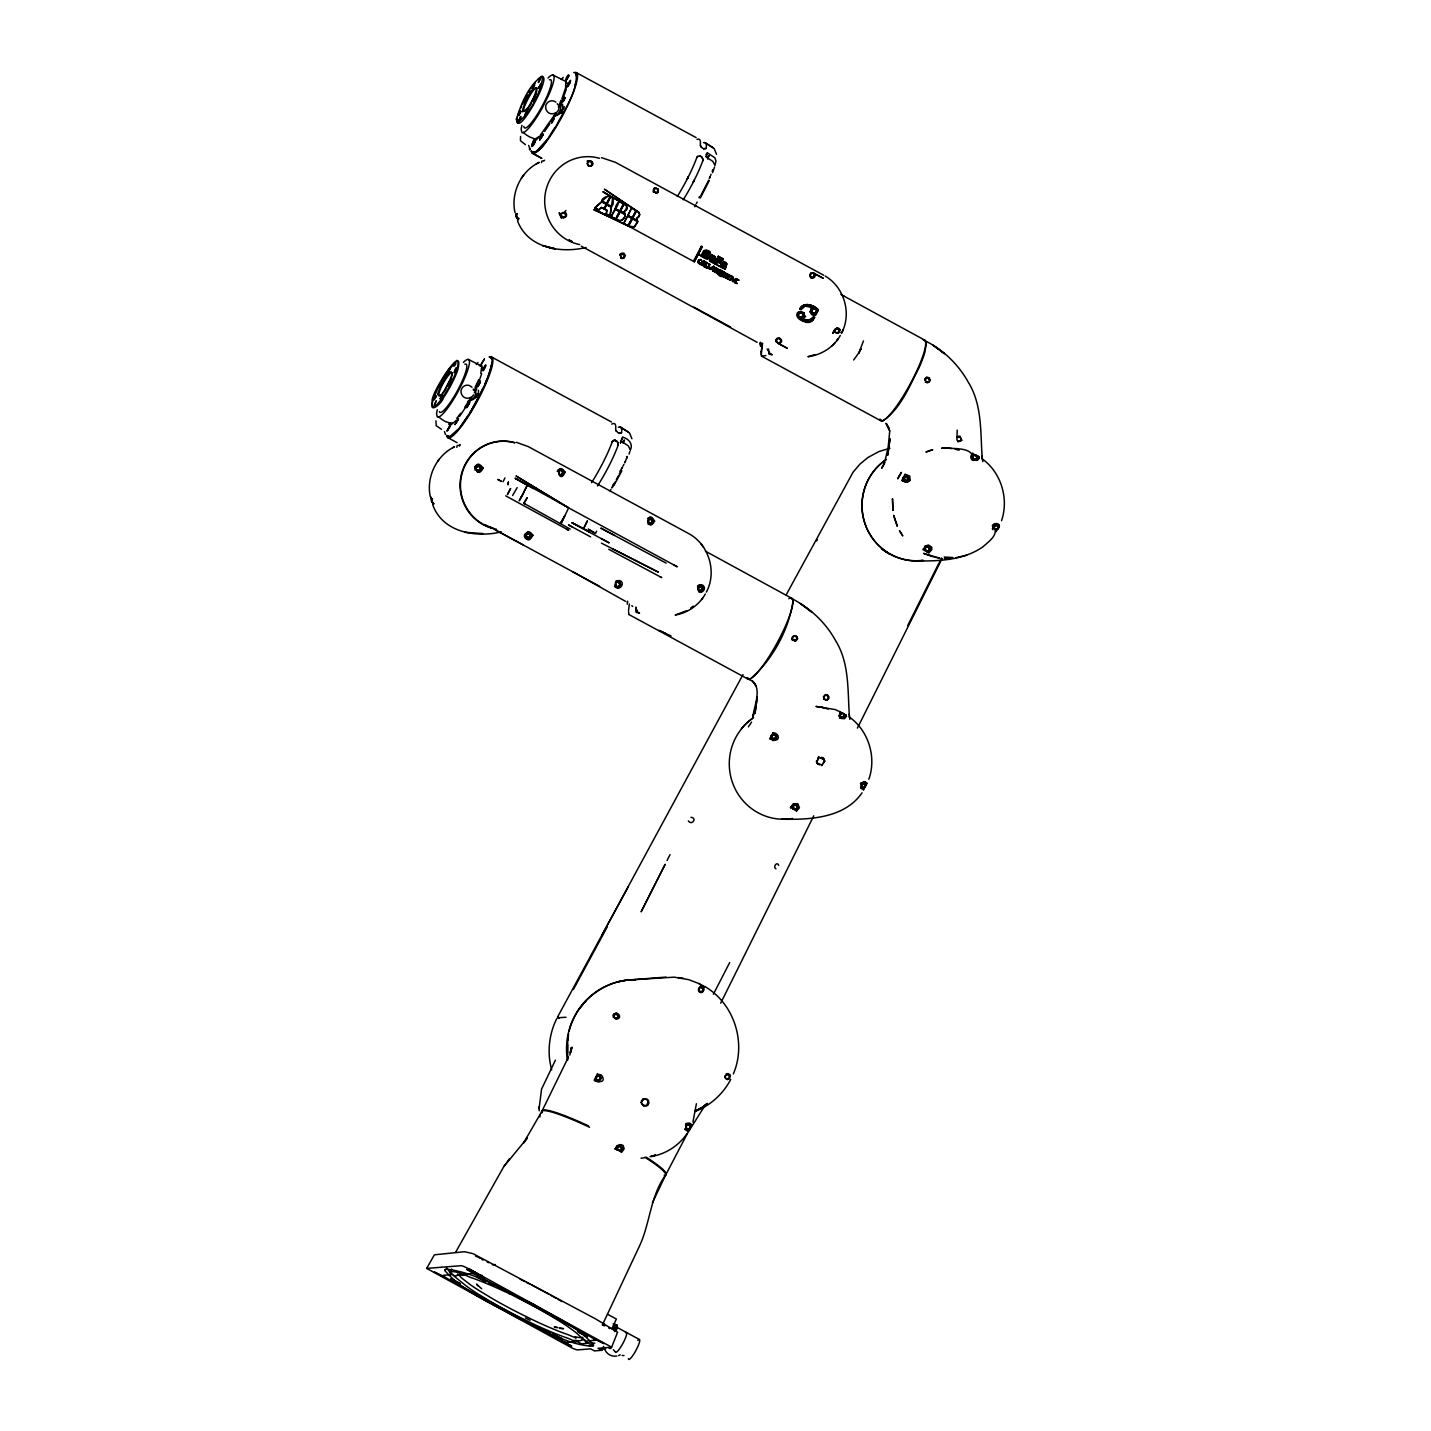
<?xml version="1.0" encoding="UTF-8"?>
<svg xmlns="http://www.w3.org/2000/svg" width="1431" height="1431" viewBox="0 0 1431 1431"><rect width="100%" height="100%" fill="white"/><g stroke="black" fill="none" stroke-linecap="round" stroke-linejoin="round"><path stroke-width="1.5" d="M636.044 607.299L636.419 611.341L639.514 613.148L636.169 612.343L635.811 607.352M588.696 161.148L591.253 161.685L591.754 165.245L589.608 166.229L587.104 163.671M960.076 436.437L956.677 437.296L960.076 436.437L961.739 440.229L958.412 441.66L956.892 439.979L957.214 430.141M481.567 367.624L480.798 373.294M611.788 424.113A45.81 8.443 -61.5 0 1 615.652 429.103L615.706 429.676A4.74 1.86 40 0 0 616.117 430.588L616.85 431.661M539.093 1108.667L541.562 1089.134L555.425 1060.138M559.646 105.483L558.412 110.384L554.781 114.498M996.244 531.616L998.516 527.252L997.353 525.052L993.883 525.356L994.634 529.22L997.657 529.184C1001.825 525.928 997.532 521.51 994.026 524.497L993.186 526.143C999.679 533.996 989.304 541.151 982.829 546.875C963.206 560.612 937.573 561.31 914.445 560.898M455.863 368.25C449.745 381.379 461.551 360.916 454.861 371.058M924.766 546.123L929.005 545.712L929.363 549.754L926.394 551.525L928.88 552.795L931.724 549.754L931.778 547.125L928.343 544.978L925.929 545.927L922.87 549.558L925.106 550.72L925.016 547.59L926.519 546.517L929.649 547.662L929.095 550.81L926.394 551.525L927.413 551.382M627.315 604.24L627.511 601.324M699.204 590.896L702.442 589.661L702.496 587.73L700.278 586.102L697.952 587.139M761.256 354.745L761.381 351.471L761.364 355.264M804.401 316.144L804.025 312.96L801.11 311.386L798.319 312.405L796.924 315.75C798.838 323.156 815.688 323.406 813.363 317.145C811.449 323.603 797.496 318.755 805.528 316.394L803.811 317.253M828.567 696.754L825.562 694.643L827.243 694.84L828.513 698.328L826.134 700.206L823.558 698.722L826.832 700.349L828.96 697.273L828.03 695.323L825.562 694.643L823.38 696.682L824.793 699.437M519.9 117.61L519.095 120.848L520.902 116.394L518.559 120.973L520.508 118.737M713.085 257.169C709.955 255.63 709.883 261.748 712.978 260.048L712.906 256.936L710.778 257.437L710.939 259.977L712.978 260.048L712.906 256.936M627.261 207.763L624.131 211.752L624.918 214.006L620.16 211.43L623.898 203.989L626.528 205.527L626.456 210.214M710.921 260.138L713.586 259.53M525.839 99.812L524.014 101.905L526.053 97.558L523.621 102.138L525.517 98.023M775.763 738.503L775.888 735.534L774.135 734.21L771.273 735.57L769.628 738.861L773.795 740.453L777.57 739.451C780.145 736.142 776.21 732.475 772.794 732.708L771.13 738.396L775.763 738.503L771.13 738.396L771.273 735.57M603.22 1324.551L603.614 1323.031A11.323 2.093 -61.5 0 1 603.238 1324.194M768.554 348.949L768.912 354.029L772.275 354.834L768.876 352.437M715.196 269.332L714.319 270.978L716.055 271.532C717.968 271.031 715.894 266.47 715.196 269.332L719.668 269.761L732.475 276.684L730.4 280.279L712.549 270.602C716.305 262.91 706.842 271.89 702.818 265.272L705.054 264.091L705.25 262.213L703.587 261.032L701.816 261.801L701.476 264.663L710.277 269.35L713.693 266.327L713.103 270.888L728.146 279.063L730.096 275.843L732.475 276.684M724.193 273.786L722.315 273.589L723.084 276.308L725.106 273.196L719.578 269.744C712.71 273.518 724.122 276.63 726.823 278.186C729.095 266.56 722.888 283.016 717.593 273.375L721.439 275.289L723.084 272.194L724.676 272.802L723.156 274.77L723.084 272.194L723.603 274.072L722.315 273.589L720.974 275.163L718.934 274.001L722.601 271.461L725.106 273.196L722.244 273.428M760.147 342.885L760.272 344.173M614.525 1329.345L614.418 1325.678L613.362 1327.861L614.525 1329.345L617.101 1325.195L614.543 1324.14L617.137 1328.022L616.206 1327.181M648.583 1100.475L646.74 1105.501L642.752 1105.287L641.249 1102.532L643.306 1098.758L647.349 1099.241L649.012 1102.836L647.706 1105.465L643.771 1106.181L641.088 1102.371L643.306 1098.758M842.877 717.897L839.943 715.679L841.893 712.835L844.988 714.641L842.877 717.897L838.709 715.911M624.149 256.632L623.63 257.92M775.352 738.718L775.566 735.606L774.135 734.21L771.381 736.697L772.525 739.04M527.306 111.546L525.266 114.927L527.127 111.385M725.123 269.171L726.859 263.876L726.054 262.535L723.102 261.372L722.834 262.714L725.338 264.019L723.621 261.497L726.769 263.93L725.123 269.171L709.526 260.71L710.116 256.131L712.334 255.344L714.713 256.417L715.411 258.868L713.872 261.623L710.313 261.336L721.904 267.633M653.591 191.843L653.377 189.697L656.292 188.033M696.396 1103.748L692.926 1122.047M863.626 789.805L865.344 784.152L861.14 783.759L865.344 784.152L864.682 787.801L860.89 786.817L863.269 788.034L865.129 787.211L867.061 783.204L865.093 781.827L861.695 782.793L860.782 785.243L863.626 789.805L860.478 788.034M482.641 369.824C489.921 355.836 482.158 376.425 482.676 369.323M482.623 368.715L481.675 365.245M698.131 587.05L698.328 590.52C700.904 594.795 706.52 589.483 703.694 586.084A4.365 3.667 -70.5 0 0 701.262 584.814L698.471 586.406L697.952 589.5L700.457 591.003L702.406 588.427M889.259 428.441L886.54 423.844L889.742 430.928L888.204 446.848L885.36 459.458M474.394 392.81L477.489 383.937M564.029 108.398L564.208 106.538M528.647 145.407L530.275 149.54M564.494 217.315L565.764 215.759L564.351 212.36L565.943 210.482M567.481 1044.505L567.409 1053.109M567.91 1040.283L568.572 1033.951M600.752 1078.098L598.426 1080.584L596.548 1079.564L596.137 1077.328L598.14 1075.701L600.626 1077.203L600.537 1078.938M705.59 266.077C708.917 256.06 702.782 275.235 709.776 264.377C705.805 267.973 711.779 271.729 713.693 266.327L713.103 270.888M567.696 1037.708L567.696 1060.085M715.911 272.266L714.516 270.96L715.911 272.266L717.378 269.171L715.661 267.561L713.586 271.157M726.179 1073.912L730.418 1075.844L729.434 1078.849L727.52 1079.654L725.41 1078.187L725.195 1075.701L727.789 1073.554L730.043 1074.717M570.611 1051.57L571.076 1047.796L570.397 1052.93L572.06 1047.206L570.414 1052.053M438.888 386.442L441.535 382.077L438.959 386.603M623.898 203.989L603.113 191.843L612.683 197.8C616.35 215.598 599.5 198.211 611.52 206.636M628.531 610.5L629.372 603.989M723.084 276.308L723.317 274.484M611.359 206.601L612.683 197.8M566.962 85.806C567.213 90.797 574.761 71.604 567.284 85.431M707.039 263L704.231 261.426C700.671 261.301 702.889 267.633 698.4 263L698.578 259.995L700.707 259.422L701.494 260.37L699.365 259.816L698.543 261.587L701.476 264.663M719.578 269.744L722.601 271.461L721.152 272.82L721.349 270.942L719.077 274.072L718.326 270.906L720.33 270.155L722.601 271.461L720.974 275.163L722.834 271.443M566.533 87.756L566.73 86.236M726.751 273.697L726.715 278.276C731.491 279.099 728.558 270.209 727.663 278.795M700.743 992.398L698.578 989.644L700.188 986.675C707.773 985.923 702.031 997.55 698.4 990.019L698.936 987.945L702.227 987.694M762.258 343.905L761.31 351.919L762.634 343.19M712.62 169.77L712.244 171.631M725.32 269.153L720.741 266.488L721.331 264.198L725.338 264.019M606.708 210.321L604.276 208.998L606.547 204.633L611.448 207.191L610.125 216.009L606.118 213.988L606.905 210.285L606.315 213.97L610.125 216.009M449.245 424.792L450.21 423.111M736.035 278.598C728.451 287.81 735.623 268.974 732.511 281.692L736.035 278.598L732.761 280.762M779.323 338.235L780.807 339.863L780.056 342.474L777.82 342.975L776.139 341.544M606.547 204.633L611.252 207.209L609.892 215.974M529.542 148.305L529.613 149.897M560.845 216.135L561.31 213.434L564.297 212.843M613.201 1323.8L617.101 1325.195M712.549 270.602L713.693 266.327M717.593 273.375L724.086 276.863L726.59 276.523L726.179 277.99L727.342 273.911L726.715 278.276M760.38 342.259L760.469 346.463M525.982 99.508L526.125 98.077L525.517 98.864M616.725 1018.854L613.47 1016.994L614.132 1014.06C616.976 1011.341 621.626 1015.742 618.675 1018.55L615.598 1019.033L613.505 1016.35M478.509 392.541L476.559 397.156L472.373 399.875M721.457 267.418L720.759 264.61L722.566 263.608M780.7 340.453L780.378 339.165M835.006 330.275L832.878 333.369L835.167 329.685L835.525 332.296L837.564 333.334L839.89 329.863L837.564 333.137M796.477 639.836L792.202 639.407L794.563 640.891L796.477 639.836L796.924 637.457L794.205 635.632L792.094 637.439L792.273 640.229M622.091 258.6L624.149 258.027L625.401 255.505L623.737 253.198L621.143 253.555C619.48 258.635 622.574 260.639 620.017 254.038M621.537 432.717L621.43 432.967A4.669 2.003 30 0 1 621.018 433.289L618.943 433.146L621.573 432.556A45.631 8.407 -61.5 0 0 618.353 427.243M703.551 142.653L703.551 142.653A45.667 8.425 -61.5 0 1 706.234 148.108L703.569 148.752M538.718 82.265L540.757 77.99L538.199 82.587M802.397 318.719L804.276 316.537L804.025 312.96M592.094 163.367L592.667 163.331M798.265 315.643L798.748 313.461L801.932 312.548L803.489 314.963L802.791 316.752L799.643 317.449L798.265 315.643L799.643 317.449M515.804 213.344L517.807 219.945M476.022 469.601L476.434 466.506L479.886 466.953M812.826 272.927L823.29 278.294L813.023 272.677L810.053 274.502L811.216 277.721L813.13 277.614L814.489 275.038M569.842 1055.076L571.237 1048.798M517.163 117.932C514.999 144.459 559.253 62.982 538.235 79.045M527.18 110.634L526.465 111.797M697.899 261.998L698.793 259.834L701.494 260.37M534.639 85.037L532.565 88.293L534.496 85.431M716.055 271.532L714.963 269.779L715.929 268.277L717.378 269.171L718.022 273.053L721.135 272.158L720.33 270.155L721.135 272.158L720.008 273.124L718.022 273.053L718.702 270.209M475.754 390.108L476.398 387.622M613.344 1017.262L614.507 1014.346L617.763 1014.919L618.103 1016.958L616.224 1018.622M575.173 84.93L575.942 81.8M798.373 315.679L798.927 313.496L801.932 312.548M701.816 261.801L701.136 263.59M630.445 449.781C633.343 444.093 628.531 438.548 622.771 437.224L620.428 443.055M707.397 152.831L706.234 157.088L712.888 161.435L714.999 165.441L715.947 160.952L714.874 157.768L707.397 152.831L706.216 154.441M432.752 401.539C428.316 414.972 441.982 403.399 443.538 397.675A27.422 5.062 -61.5 0 0 450.747 385.601L453.681 379.77A27.422 5.062 -61.5 0 0 457.687 370.164C465.361 338.95 429.926 394.688 432.198 401.36C430.123 423.987 465.147 364.136 456.739 360.487M490.225 370.325L491.531 365.263L488.132 376.532M796.047 809.552L797.711 806.1L796.173 809.588L790.502 807.674L793.329 803.685L797.228 804.508L798.158 807.603L796.512 810.93L793.15 809.123L792.13 806.869L794.026 804.58L796.96 806.136M929.649 380.199L928.2 382.256L925.338 382.256L929.256 382.202L930.293 380.217L929.059 377.712L926.644 377.265L924.873 379.966L926.322 382.399L925.034 379.018L926.376 377.408L929.238 378.768L929.649 380.199L928.63 377.999L925.034 379.018M627.046 456.739L626.599 458.26L627.1 456.417M440.068 385.476L439.353 386.281L441.714 382.739M626.599 458.26L625.919 459.977M555.461 113.478L554.012 116.68L556.874 114.641A8.693 8.514 82.4 0 0 560.773 107.021L560.988 103.318L560.308 105.196L561.435 104.535M618.013 445.417A4.454 3.363 39.4 0 0 617.637 442.322A4.454 3.309 40.3 0 1 617.977 445.417L618.049 445.47A45.631 8.407 -61.5 0 1 597.478 485.985M566.282 89.277L562.884 98.596M1001.539 520.669C1009.141 498.543 1000.985 471.926 981.666 458.492M536.625 91.96C538.271 75.056 513.031 125.445 528.647 107.486M752.599 717.772L754.316 711.618L752.921 716.985C753.922 705.358 764.118 685.306 748.646 679.242L747.715 677.65M617.727 1017.709L618.228 1015.903L617.226 1018.317M636.348 210.751L604.401 189.196L638.709 212.343L639.693 214.274L638.959 216.832L636.634 218.496L637.385 220.75L632.609 218.174L636.348 210.751L638.673 212.182L639.729 214.9L636.634 218.496M698.704 261.032L699.884 263.447L698.4 263L699.365 259.816M481.657 373.795L478.491 382.703M475.575 389.375L476.809 388.928M868.814 779.269C876.774 757.16 868.474 730.436 849.209 716.949M839.478 715.25L841.893 712.835M971.81 457.222L972.973 455.38L976.604 455.469L976.675 458.653L973.652 459.351L971.81 457.222L972.615 455.04L978.804 456.435L979.054 458.528L976.997 460.388L972.955 459.888C974.064 446.722 954.996 449.191 945.032 447.903L951.848 448.493M569.073 1031.232C576.156 1001.772 604.562 979.251 634.97 979.77M707.522 258.761L702.693 256.453L702.21 254.217L704.499 250.461L709.526 251.445L710.205 253.001L705.948 251.749L704.07 253.573L703.855 255.559L706.27 257.204L707.182 255.97C703.802 255.129 707.773 252.285 709.15 255.416L707.522 258.761L705.984 258.886L698.364 254.128L701.458 246.043L693.57 261.39L702.317 246.561L694.321 261.801L623.594 223.469L627.69 216.027L632.091 218.371L627.994 225.865L593.954 209.606L615.545 219.104C619.158 222.807 625.275 219.587 625.275 214.793L619.927 211.895L615.992 219.337L593.954 209.606L628.459 226.098L632.609 218.639L637.922 221.716L634.72 226.67L629.962 226.903M517.611 116.305L519.703 110.455M523.621 102.138L524.14 101.172M810.894 273.088L809.767 276.201C811.735 280.154 817.512 276.541 814.167 273.321M907.898 479.51L906.091 476.058L903.408 477.364L901.941 480.476L905.376 482.265L908.864 480.637L908.435 476.219L905.108 474.341L903.408 477.364L904.285 480.816L908.685 479.564L907.522 476.434L906.091 476.058M665.791 1174.726C650.103 1196.262 650.318 1223.129 639.317 1246.419L602.308 1325.124M628.459 226.098L632.377 218.639L637.654 221.555L634.13 226.903L628.692 226.009M860.55 349.683L861.015 348.806L858.761 353.207L863.465 340.918M433.271 399.804L433.736 398.444A27.422 5.062 -61.5 0 1 434.452 396.494M714.588 166.944L712.584 172.632M629.032 454.092L629.962 451.355M775.727 340.65C777.874 333.405 786.227 342.868 778.231 343.368L776.228 341.562L777.301 338.557M978.142 459.53L978.983 457.079M841.875 332.564C851.856 313.103 844.111 287.13 825.276 276.111M699.026 197.764L699.455 196.548M717.253 272.301L718.845 269.833L715.661 267.561L713.783 271.139M800.949 317.771L803.202 314.999L801.593 312.745M637.153 610.035L637.475 611.126M733.352 1073.912C746.732 1042.841 734.192 1003.346 704.696 986.46M842.787 717.951L844.254 713.872L835.293 709.579L815.938 706.431L822.879 707.558M723.138 258.868L722.261 260.281L719.042 258.546L718.183 260.227C722.959 260.585 720.526 265.397 717.468 261.64L716.126 264.27L714.624 263.483L718.237 256.328L723.138 258.868L722.261 260.281M818.639 757.339L823.97 759.324L821.609 757.267L822.789 757.911L824.721 761.095L821.573 765.513L824.721 761.095L823.97 759.324L818.586 757.035L816.654 762.777L819.337 764.905M616.189 1330.043L615.759 1331.188L613.362 1327.861L614.704 1331.563M710.545 175.566L711.046 174.26M435.847 397.156L435.704 395.475L433.325 399.947L435.918 395.886L433.969 399.893L435.722 397.46M520.83 118.379L520.258 117.163M480.208 467.687L479.51 470.155L477.239 470.602M530.114 535.212L528.468 538.145L525.624 536.5L526.769 533.745L529.881 534.568M558.627 472.695L560.308 470.227L562.902 471.103C559.539 483.678 554.995 463.179 563.313 472.355M562.794 472.677L560.308 474.931M704.177 258.045L702.013 254.11L703.623 250.944L706.556 249.96L709.615 251.659L710.205 253.001L708.882 253.233L705.429 251.981L704.106 255.523C705.054 259.405 708.971 254.163 705.698 257.025M650.586 523.352C656.06 518.326 648.976 526.751 648.1 520.991L648.887 519.203M487.363 378.482L484.733 384.796L487.273 378.607M616.6 581.988L618.764 582.471L619.748 584.474C616.672 591.414 611.806 579.698 619.337 580.575C625.061 581.523 621.465 589.787 616.564 587.747A3.488 3.399 85.5 0 1 616.045 587.569M536.106 93.48L534.854 96.467M561.918 98.739L565.585 87.989L565.853 81.889M794.026 804.58L793.15 809.123M450.854 379.448C458.457 356.283 430.785 399.75 441.464 395.063M528.987 533.477C534.872 541.616 520.347 535.122 529.398 533.691M809.982 312.03C814.865 300.456 805.653 318.076 815.92 314.766L818.228 310.455L817.709 309.024C812.754 304.392 803.524 301.905 799.696 309.06C802.487 310.33 804.15 303.676 808.229 305.554L812.218 307.415M907.522 476.434L904.964 476.487L904.285 480.816L907.487 480.512L908.22 478.509M561.346 216.761L561.471 218.228L560.773 214.704L562.884 212.486L565.656 212.951L566.64 214.739C566.104 220.141 558.752 217.315 559.253 212.611L563.277 217.87M479.081 465.969C484.018 467.937 476.952 473.911 476.112 468.259L477.417 466.202L479.492 466.166M993.883 525.356L993.15 527.502L994.634 529.22L997.657 529.184L998.516 527.252M478.723 379.573L475.164 387.39L475.986 386.352M615.974 585.744L615.867 583.204C620.982 577.945 621.251 590.252 615.974 585.744L615.509 585.011M702.227 262.177L704.231 261.426L704.589 262.714L703.891 264.395L701.923 264.324L701.53 262.678L702.388 261.873L702.979 265.343L705.25 262.213L707.218 263M720.705 271.443L720.008 273.124L718.04 273.053M839.943 715.679L840.873 713.443M708.417 267.615L709.776 264.377L707.63 267.794M797.568 638.494L795.046 641.034L792.13 638.673L793.633 635.722L795.94 635.829L797.568 638.494L796.924 637.457M561.024 100.224L558.394 106.967M906.771 482.193L907.487 480.512L907.719 481.621M568.483 1056.972L542.17 1110.724M562.83 519.453L560.487 523.174L564.816 515.571L561.077 523.513L568.679 507.844L515.285 478.348L527.306 485.216L523.496 492.747L527.306 485.216M613.237 484.948L613.863 483.517M627.44 601.467L627.511 602.379M709.651 177.927L710.313 176.442M613.005 485.628L613.863 483.714M625.025 462.32L625.687 460.854M520.616 108.291L521.617 106.037M447.831 371.005C446.49 376.8 452.518 363.188 447.831 371.005L457.169 360.415M718.04 270.334L717.575 271.371L714.963 269.779M613.863 1014.024L613.005 1015.545L614.507 1014.346M703.068 989.751L702.388 987.909L703.426 987.855L702.478 991.272M449.549 382.381L450.228 380.879M647.617 520.669L649.799 518.648L652.84 520.938M706.342 592.13C717.307 571.863 708.81 544.209 688.49 533.477L528.307 446.633L516.287 442.286M841.482 333.441L843.217 329.595M688.204 1131.152L691.692 1124.623L689.635 1123.156C679.331 1122.101 693.087 1135.981 684.823 1129.184L688.955 1129.095L690.493 1125.929L686.916 1124.48L685.914 1127.002C685.27 1129.971 690.601 1130.401 690.618 1126.859M811.323 311.976L813.363 308.041L816.976 309.99L815.098 313.872L811.323 311.976L813.363 308.041M483.034 388.463L471.729 410.089L460.156 427.243L451.069 436.562L448.297 437.546L446.526 435.704M709.168 180.807L700.331 198.015M556.659 1018.818C548.878 1034.47 547 1052.983 551.686 1069.851M714.749 256.775L712.209 255.308L710.277 255.988L708.989 258.367L709.865 260.728L713.872 261.623L715.285 258.868L714.713 256.417M799.696 309.06C803.328 301.565 812.468 304.892 817.405 308.971L817.995 310.402L814.65 315.214M601.807 1350.327L598.033 1348.288L611.627 1347.215L617.566 1332.261L595.529 1318.863L472.963 1253.628L464.556 1251.714L434.38 1254.826L426.671 1268.403L572.811 1348.413L577.14 1349.934L590.663 1348.861L594.42 1350.9L601.807 1350.327L603.614 1346.41M611.806 1328.809L616.35 1319.024L607.46 1314.195M587.39 162.866C588.284 159.396 593.686 161.22 592.81 164.511L590.735 166.354L588.499 165.674L587.443 163.706L588.391 161.381M437.743 388.838L438.673 386.871M652.411 1202.791L665.451 1175.423M522.369 104.445L527.449 94.679M504.946 477.954L503.05 481.728M636.545 210.733L632.609 218.174M941.419 559.736L942.045 558.591L857.419 728.111M928.88 552.795L930.633 549.218L929.005 545.712M624.077 203.971L620.16 211.43M621.09 1152.277L622.7 1148.968L620.857 1145.247L617.011 1145.551L615.08 1149.021L621.966 1151.955L624.149 1148.789L623.075 1145.39L620.446 1144.585L618.049 1145.676L615.08 1149.021L620.482 1150.685L621.537 1148.771L619.194 1146.016L617.494 1146.803L617.298 1149.88M720.723 1003.131L813.792 815.777M970.701 456.686L972.436 453.126L976.497 456.113M441.07 384.134L440.337 385.708M619.229 201.342C611.699 220.624 616.493 193.954 623.612 203.774L619.873 211.162L615.294 208.783M596.011 1078.491L597.192 1076.112M718.183 260.227L719.221 258.528L722.458 260.263M631.482 208.103L627.744 215.544L632.377 217.87L636.08 210.518L631.679 208.139L627.959 215.509L632.377 217.87M707.236 258.868L709.15 255.416M730.096 279.975L731.974 276.416L730.579 280.243M534.174 97.988L532.368 101.458M718.416 256.31L714.624 263.483M907.701 625.562L938.915 563.116M939.505 561.954L941.491 557.983M464.825 407.03L471.193 397.496M606.994 204.15L610.697 196.78L612.486 197.872M623.612 203.774L619.712 211.162L615.491 208.783M632.18 217.906L636.08 210.518M594.205 1080.19L597.371 1074.037L601.807 1075.557C608.908 1087.542 585.172 1077.114 598.838 1081.854L601.414 1078.026L597.371 1074.037M601.771 201.467L608.247 195.457C613.452 196.369 601.431 195.761 601.771 201.467L606.529 203.9L610.536 196.745M621.841 470.888L614.06 485.198M595.475 533.441L588.266 529.148L595.493 533.423L596.638 531.151M665.111 864.378L641.124 911.851L665.057 864.503M606.333 203.953L610.071 196.53M557.178 471.461L558.072 470.012M696.396 203.56L697.165 202.039M720.276 263.161L720.991 261.766L718.38 260.227M611.77 487.953L612.54 486.433M722.315 273.589L720.956 275.02M667.061 860.55L670.048 854.629M716.126 264.27L717.664 261.623L720.455 263.143M474.698 389.643L476.165 386.549M619.641 211.627L615.545 219.104L611.144 216.707L615.044 209.266L619.641 211.627L615.044 209.266M708.756 180.109L700.922 195.403M705.894 255.255L706.574 253.895M706.127 156.587L706.413 154.62M619.247 474.072L621.197 470.244M616.296 479.814L618.264 475.986M713.371 994.241L729.721 962.526M665.952 1174.475L687.506 1133.28L704.678 1105.966M539.093 136.553L533.62 139.88L533.352 141.794M612.325 487.47L615.294 481.728M473.84 406.404L469.708 413.255L480.1 394.509M604.025 208.711L606.261 204.4L601.557 201.86L594.867 207.889L598.659 209.981L601.61 207.406L604.025 208.711L601.36 207.477L598.659 209.981M594.867 207.889L601.557 201.86C611.967 200.805 598.856 216.779 606.762 204.651M615.241 209.248L611.144 216.707M627.69 216.027L623.594 223.469M621.877 468.134L621.394 468.849M616.528 217.244L619.462 211.627M627.994 225.865L632.091 218.371M735.23 282.229L736.768 279.617L738.807 280.1L736.536 278.884L734.461 282.479L737.072 283.517L735.23 282.229L736.768 279.617M736.625 279.671L738.807 280.1M694.321 261.801L698.364 254.128L702.997 257.222M615.992 219.337L620.16 211.877M704.839 266.291L706.735 262.714M734.461 282.479L736.536 278.884L738.611 280.118M704.642 266.309L706.538 262.732L703.587 261.032L709.848 264.538M814.794 313.8L816.976 309.99M447.742 385.869L448.726 384.027M521.295 496.968L519.238 500.814L523.46 493.212L521.295 496.968L522.387 495.054M824.006 697.183L825.651 694.625M612.343 441.678L612.361 441.642A4.812 3.56 52.1 0 0 612.092 442.179L612.683 441.213L612.092 442.197A45.81 8.443 -61.5 0 1 591.504 482.712M821.483 764.905L816.654 762.777L818.586 757.035M476.219 394.616C474.019 399.678 477.292 392.613 477.489 395.511M477.024 400.447L485.771 382.757L491.101 368.071L492.3 358.859L491.066 356.874L489.134 356.981M742.993 674.591L601.753 935.463L628.298 886.665M573.366 989.519L607.138 927.127M450.354 384.098C453.251 377.927 446.866 387.658 449.978 384.689M601.771 935.355L557.661 1016.833L558.805 1018.031M786.227 594.777L853.001 472.302L859.888 464.145L868.08 457.401L879.028 451.516L889.957 448.225M816.672 540.936L817.441 539.523M978.464 456.4L976.55 459.923L972.847 460.406M885.091 461.963L881.639 468.277L884.483 463.322M520.562 136.482L520.455 140.685L525.427 144.656M541.955 1111.154L523.603 1142.94L527.234 1138.11L503.784 1166.623L455.684 1252.161M814.65 317.217C807.674 333.512 786.048 305.912 804.24 313.693M435.918 420.893L436.205 425.687L441.535 429.318M839.89 711.583L839.496 715.947L841.356 718.487L844.558 718.684L846.526 716.251L845.9 714.838L844.004 718.273L839.389 718.147M730.74 1079.421C723.156 1093.928 710.259 1105.698 694.894 1111.493L700.635 1108.238M449.656 1272.606C455.988 1268.886 463.483 1277.776 471.3 1273.143A8.693 1.02 27.2 0 1 478.848 1276.291L590.627 1336.894A8.693 1.02 27.2 0 1 595.135 1340.275L585.046 1341.133L588.499 1343.208L581.397 1343.763L577.337 1341.741L566.998 1342.475A8.693 1.02 27.2 0 1 559.449 1339.327L447.67 1278.742A8.693 1.02 27.2 0 1 443.163 1275.361L452.965 1274.502L449.656 1272.606L451.713 1268.975M694.733 206.547L695.591 205.062M512.638 495.448L517.181 487.56M695.019 206.583L695.681 205.438M536.446 163.85L539.219 162.365C521.027 171.04 510.67 192.738 514.945 212.396M531.921 144.209L534.318 139.666M992.273 525.893L992.917 524.783M540.435 86.45C543.619 80.136 537.054 89.598 540.167 86.88M621.752 468.456L622.628 466.971M840.301 335.48C833.718 347.286 821.215 355.049 807.907 356.73L814.901 354.566M707.719 157.195L709.114 155.585L707.612 159.074M685.914 1127.002L687.542 1124.283L690.493 1125.929M526.697 112.53L524.712 115.035L526.393 112.155M455.505 362.812C450.354 370.611 458.081 362.508 455.094 363.367M466.613 405.832L459.494 416.475M528.772 92.407L530.114 90.207M426.671 1268.403L461.158 1265.684C466.363 1266.22 493.82 1283.339 480.888 1276.863L481.907 1275.182M619.194 1146.016L617.655 1147.358L617.709 1149.755L620.482 1150.685M531.33 103.282L529.452 106.288M705.322 594.008C699.043 605.063 687.721 613.023 675.164 615.044L686.808 610.626M832.878 333.369C833.039 330.472 838.262 325.034 839.89 329.863M467.865 402.057L473.804 394.741M926.519 546.517L925.213 548.61L926.912 551.132M723.621 261.497L723.621 262.767M623.29 441.267L624.488 439.997L623.165 443.199M443.288 392.863L445.613 389.465M549.79 123.853L544.567 131.491M520.079 119.041L518.97 120.419M531.456 88.096L532.797 86.093M467.293 416.958L460.299 426.867M469.243 401.413L472.248 399.034A8.693 8.514 82.4 0 0 475.647 394.723L475.861 389.715M800.823 309.668L805.242 305.84M748.359 726.841L751.561 722.136M531.169 151.364C541.58 155.675 549.665 133.226 555.997 126.322C564.369 109.704 577.498 92.085 576.317 72.927L573.795 72.57M656.918 192.559L657.795 191.271L658.349 192.255L656.74 193.167L654.003 191.682L654.396 188.32L658.045 188.82L658.349 192.255L657.795 191.271M460.585 413.326L456.722 418.371M521.331 178.32L523.889 174.743M452.554 447.867L454.593 446.758C436.401 455.452 426.044 477.149 430.32 496.807M534.425 140.882C526.751 152.33 537.752 143.011 533.942 140.703M437.922 461.032L439.263 459.136M760.129 343.887L761.113 342.921M853.663 359.986L859.208 352.294M561.721 113.246L562.508 112.208M503.784 1166.623L509.543 1158.699M554.012 116.68L556.051 115.607M467.49 402.2L468.492 400.841M619.999 471.175L620.911 469.905M701.601 599.446L702.871 597.764M454.7 371.845L456.185 367.892M534.103 84.214L535.355 82.515M542.027 134.299L535.695 140.363M621.859 438.441L622.771 437.224M686.916 1133.763C678.813 1145.641 665.934 1153.869 651.821 1156.463M835.024 329.13L838.655 328.754M564.351 212.36L564.905 213.487M862.052 792.828C844.397 818.282 809.821 819.82 781.684 819.212M565.996 80.637C573.956 68.026 561.703 79.367 567.32 83.213M477.578 396.995L475.7 396.709M725.213 264.055L722.083 263.698M541.222 146.928L535.838 152.08L547.876 138.718M578.822 1009.517L586.281 1000.323M519.006 115.231L520.705 111.672L518.755 115.464M724.515 265.629L722.923 266.721L721.331 264.198L724.515 265.629L723.442 266.917L721.331 264.198L724.408 265.755L722.923 266.721M616.511 441.016L616.743 441.159A3.148 2.254 41.5 0 1 617.673 442.358L616.725 441.195A2.826 2.003 41.5 0 0 615.455 440.48L615.205 440.444A3.327 2.379 42.5 0 0 614.471 440.372A3.935 2.898 45.9 0 0 613.577 440.569L613.327 440.694A4.758 3.524 51.2 0 0 612.504 441.446L612.683 441.213M620.374 442.698L621.787 439.013M476.255 364.529L477.954 362.562M456.382 420.231L451.069 424.774M561.346 79.564L563.259 77.417M540.31 135.176L555.908 113.031M705.698 1104.732L704.285 1106.306L706.86 1103.712M813.577 316.895L808.622 320.383L802.344 318.684M624.918 214.006L624.345 211.734M957.178 437.51L958.609 436.312M728.2 275.092L729.488 275.664M590.699 161.309L587.765 162.043L587.372 161.059L588.266 161.488M831.948 345.873L834.774 343.046M619.82 255.076L622.056 253.269M727.342 273.911L723.567 276.559M698.507 589.966L699.562 586.227L702.192 588.713M712.96 269.261L711.672 268.33L713.157 266.935M705.948 251.749L709.007 253.394L709.937 252.5M596.799 1075.933L595.511 1078.33L596.977 1081.675L596.423 1080.137L598.337 1080.691L600.197 1078.294L599.643 1076.541L596.799 1075.933L598.14 1075.701M655.702 193.203L657.813 191.647L657.437 188.749M724.676 272.802L722.888 272.212M641.392 1100.618L645.238 1098.883L648.243 1100.743M704.052 1106.199L707.361 1103.408L703.891 1106.127M647.563 518.523C651.695 514.623 656.096 523.03 650.765 524.444M434.219 503.623L433.074 504.392M690.69 608.086L693.159 606.118M624.131 211.752L627.225 208.568L626.42 205.474L603.113 191.843M653.269 191.253L656.507 192.827M928.594 550.774L930.633 549.218L929.363 549.754M752.169 718.559L749.164 720.848A55.29 53.895 87 0 0 741.365 728.755M702.156 1107.487L704.571 1105.698M615.527 1013.971L613.863 1015.169L614.4 1018.192M705.787 148.806L703.891 148.86A2.826 1.359 36.1 0 1 702.317 147.983L701.512 147.232M452.393 422.717L448.976 424.113M827.315 699.813L828.692 698.847M790.502 807.674L794.545 803.632L797.836 803.775L799.428 807.817L796.512 810.93M957.607 441.66L961.739 440.229M860.371 783.204L865.093 781.827M699.741 1108.882L704.267 1105.823M698.31 587.425L700.278 586.102M700.457 591.003L702.442 589.661L702.227 587.121M518.648 219.39L517.7 219.98M620.374 1150.882L622.091 1148.753L621.537 1146.857L618.943 1146.142M654.843 188.051L653.86 188.498L655.523 187.747M710.957 257.652L712.191 256.954M904.964 476.487L903.408 477.364L905.59 480.959M694.911 1111.404L701.208 1108.041L694.643 1111.225M558.519 469.654C563.403 466.452 566.175 475.968 560.415 476.058M615.545 1013.524L616.063 1013.774C620.213 1015.938 613.738 1013.416 616.654 1013.237M431.286 497.147L431.035 498.06M677.274 196.494A45.81 8.443 -61.5 0 0 696.718 157.804A4.794 3.56 49.5 0 1 697.988 156.283L700.081 156.086A2.808 2.003 41.6 0 1 701.351 156.784L701.888 157.321M728.021 1074.091L724.819 1076.523L725.714 1078.545L727.985 1078.885M561.328 110.115L559.789 112.441L562.884 109.418L562.49 104.123M561.328 110.08L562.884 109.418L561.185 112.763L556.999 115.482M615.759 581.308C620.625 578.643 622.896 587.765 617.423 587.873L615.026 584.939M711.708 268.545L710.187 269.189L708.22 267.633M619.337 220.857C624.631 220.517 628.406 212.056 619.927 211.895M541.526 162.579A7.835 1.86 72.5 0 1 542.099 161.077L542.814 160.809M458.081 445.256L457.473 445.47A7.835 1.86 72.5 0 0 456.883 447.348M533.817 152.473L535.766 151.686L534.139 152.33M591.647 161.524L590.144 160.952M655.452 1155.014L651.105 1156.481L655.058 1155.211M699.008 591.969C704.875 593.31 703.891 583.007 698.4 585.422A3.488 3.399 85.5 0 0 697.469 586.048M700.582 992.452L701.512 992.13M997.353 525.052L993.15 527.502L995.797 529.846L998.266 527.932L996.763 525.105M565.227 216.653L561.864 217.405M711.797 261.909L714.463 261.014M479.904 365.495L481.031 365.316M993.883 524.104L995.976 523.674L999.41 525.463M726.876 1079.01L729.238 1077.704L728.826 1074.556M650.014 1156.713L653.377 1155.711M795.564 640.838L796.477 640.569M839.031 332.564L840.176 332.225L839.156 332.171M966.801 555.174L955.711 557.786M586.102 247.474C561.024 253.537 527.717 248.279 517.539 220.911M501.476 531.885C476.362 537.859 443.109 532.726 432.913 505.304M445.47 434.416L444.415 431.607M686.147 1123.639L691.37 1124.999M617.584 981.934L625.651 980.342M564.744 213.165L565.656 212.951M976.675 458.653L973.849 459.262L972.418 456.704M776.514 339.147L779.823 338.503M620.589 253.609L624.399 255.237L624.095 257.419L621.304 258.367M613.971 440.444L614.382 440.39A3.327 2.397 43.1 0 1 615.097 440.408L615.455 440.48M449.799 422.914L445.703 421.662A6.529 1.252 30.6 0 1 439.067 417.083M762.204 356.069L765.871 355.568M810.966 277.346L813.881 276.97M717.038 270.048L718.845 269.833L715.482 267.579M450.228 424.989L446.883 431.16L450.497 425.15M614.471 440.372L614.167 440.39A4.204 3.077 45 0 0 613.13 440.837A4.758 3.542 49.3 0 0 612.504 441.41M804.276 316.537L805.528 316.394M479.421 365.621L481.066 366.014M640.999 1158.18L644.165 1157.894M772.901 740.543L775.87 739.612L776.926 736.589L772.794 732.708M838.548 332.672L835.865 332.886L834.899 331.33M594.831 1343.137L586.03 1342.886M666.059 977.087L628.674 980.002L674.198 977.158L688.633 979.645L699.67 983.812M557.321 1017.763L566.05 1017.262M492.264 1264.771L495.394 1264.575M813.255 277.417L814.525 277.364M810.429 273.339L813.363 273.214L814.489 274.555M923.245 339.737L923.675 339.737A45.953 8.479 -61.5 0 1 912.549 379.537A45.953 8.479 -61.5 0 1 881.961 420.875L881.424 420.929A45.953 8.479 -61.5 0 1 879.636 419.247M615.527 1326.948L617.19 1326.931M952.849 557.535L944.192 557.017M482.802 533.566L465.057 532.314M929.059 377.712L929.238 378.768L927.449 377.48M957.983 436.598L960.04 436.634L961.185 440.605M838.602 329.058L839.603 329.094M653.287 192.237L654.343 192.255M804.437 306.001L812.003 307.432M609.212 1348.431L611.001 1348.485M622.217 1355.497L624.005 1355.551M509.525 1293.678L520.973 1299.527A70.28 8.192 27.2 0 1 547.179 1313.747L560.558 1321.815A70.28 8.192 27.2 0 1 568.805 1327.288L575.226 1332.046A70.28 8.192 27.2 0 1 580.127 1336.518L585.118 1340.203L581.737 1339.702A70.28 8.192 27.2 0 1 575.137 1340.221C574.242 1341.813 570.522 1338.879 566.121 1337.627A70.28 8.192 27.2 0 1 553.332 1332.78L547.018 1330.132A70.28 8.192 27.2 0 1 533.369 1323.961L517.324 1316.091A70.28 8.192 27.2 0 1 491.119 1301.87L477.739 1293.803A70.28 8.192 27.2 0 1 466.685 1286.326L453.18 1275.415L456.561 1275.933A70.28 8.192 27.2 0 1 463.161 1275.415C463.823 1273.608 468.009 1276.828 472.176 1277.99A70.28 8.192 27.2 0 1 481.013 1281.246L491.28 1285.485A70.28 8.192 27.2 0 1 504.928 1291.674L509.525 1293.678L508.631 1293.374M470.227 399.964L471.407 400.018M905.108 474.341L909.722 476.058L910.241 480.387L907.487 482.229L901.941 480.476M684.823 1129.184L688.4 1129.381M575.87 1337.985L567.713 1334.551A70.28 8.192 27.2 0 1 558.859 1331.295L548.61 1327.056A70.28 8.192 27.2 0 1 534.944 1320.885L518.916 1313.014A70.28 8.192 27.2 0 1 492.693 1298.811L479.331 1290.726A70.28 8.192 27.2 0 1 471.067 1285.253L462.678 1278.849A70.28 8.192 27.2 0 1 459.745 1276.023L457.491 1274.198M778.625 343.154L779.537 343.243M590.556 166.068L588.177 165.96M925.911 546.714L929.649 547.662M926.733 382.667L927.753 382.793M722.798 267.74L723.728 267.865M690.94 817.316C697.684 817.834 691.638 826.098 688.329 820.911M619.873 433.396L619.265 433.253A2.826 1.359 36.1 0 1 617.691 432.377M552.777 248.457L555.353 248.797L542.635 245.577L552.777 248.457L549.683 247.921M477.167 471.711C488.633 470.101 472.391 458.993 475.181 470.316M810.518 277.686L811.949 277.882M614.793 440.372L615.938 440.694A2.88 2.039 41.6 0 0 615.437 440.498L615.437 440.498M683.392 978.339L678.044 977.516M559.628 1328.308L563.528 1328.683L559.467 1328.075M601.485 157.643L615.437 162.329L823.737 275.253M836.849 328.021L839.514 330.293M650.05 523.496L647.921 522.315M933.888 557.07L939.666 558.126L923.585 553.386L932.386 556.659M716.842 269.904L715.178 269.583L716.716 270.942M930.561 547.876L928.594 547.018M729.774 275.986L731.688 276.398M840.766 713.103L845.9 714.838M748.646 679.242L749.772 679.492C772.454 660.228 789.322 629.193 793.203 599.607L791.271 598.587M957.142 449.549L955.085 449.048L959.128 450.175M924.032 340.274C942.474 349.075 958.055 363.921 968.054 381.809C982.596 404.955 980.253 432.663 982.256 458.635L981.934 455.809L982.864 461.658M813.363 317.145L814.65 317.467M799.053 317.02L801.253 317.593M554.28 1327.02L556.605 1327.682M822.11 707.254L828.281 709.078M795.833 636.258L796.96 636.616M698.829 991.683L702.406 991.379L702.907 988.696M599.392 1074.502L600.984 1075.092M555.013 1326.734L557.911 1327.664M649.102 524.444L647.778 523.764M613.595 1327.36L615.831 1328.147L615.634 1326.143M648.887 522.87L650.55 523.46L648.493 522.387L648.565 519.632L650.103 518.612L653.091 522.279L652.411 520.866M616.224 219.265L620.034 220.678M489.778 526.787L491.209 527.324M794.223 804.723L797.711 806.1M488.687 1262.697L487.291 1262.124M701.244 987.247L700.224 986.835L701.816 987.426M475.503 1256.042L478.043 1257.169M603.327 1325.339L604.687 1325.911M734.658 282.462L737.072 283.517L735.391 282.265M483.052 1277.203L479.689 1275.897L480.888 1276.863M800.018 308.863L801.199 309.4M796.173 809.588L792.13 806.869M671.067 635.954L658.993 630.391L665.326 633.307M808.229 305.554L809.445 306.109M475.79 467.579L474.788 467.114L475.682 468.134M625.061 213.845L620.356 211.394M714.82 263.465L716.359 264.198M525.392 1317.987L530.078 1320.276M491.262 527.842L485.753 525.034M565.299 81.227L553.028 75.056M468.402 359.449L480.691 365.656M611.949 548.556L658.314 572.096L601.431 543.136M686.129 1128.004L688.955 1129.095M476.666 469.744L478.544 470.71M814.99 315.178L810.089 311.815M863.537 781.97L866.792 783.669M702.549 988.767L703.551 989.286L702.388 987.909M660.156 576.8L661.766 577.641L608.747 549.289M554.047 101.136L555.872 102.084M617.709 581.88L619.927 583.043L618.389 582.041M813.076 308.184L816.743 310.116M611.341 216.689L615.741 219.05M623.791 223.451L628.209 225.794M673.751 564.923L677.257 566.783L569.055 508.112L516.072 475.986L568.304 507.719M706.413 251.48L713.121 255.577M632.824 218.138L637.439 220.607L636.759 218.478M777.498 343.046L787.318 348.288L778.231 343.368M572.114 526.841L568.501 524.927L590.574 536.858M627.511 216.009L631.93 218.371M614.507 535.427L600.823 528.111L666.166 563.116M602.004 201.467L606.529 203.9M726.447 276.344L724.086 276.863M595.099 207.871L598.891 209.91M581.326 246.221L620.839 267.561M601.217 538.593L609.141 542.868L572.167 522.834M494.321 529.363L599.661 586.334M496.324 530.418L523.156 544.889M478.813 1257.563L480.315 1258.368M576.586 72.802L696.146 137.626M705.698 255.273L706.986 255.97M711.261 268.706L712.727 269.511M724.891 276.094L726.358 276.899M620.714 267.49L757.106 342.295M761.381 356.069L880.315 420.481M491.96 357.213L611.52 422.02M791.951 598.408L705.411 551.168M566.336 528.987L568.715 530.257L505.662 495.824M628.638 614.382L747.626 678.866M616.618 1327.145L639.407 1339.505M924.784 340.167L843.968 296.11M718.237 256.328L722.87 258.85M693.91 307.146L730.543 327.037M572.847 571.81L625.49 601.324M447.581 437.492L457.061 442.68M524.712 503.766L523.889 503.318L527.127 497.827L523.889 503.318L570.164 529.059M811.574 311.94L815.098 313.872M604.49 208.962L606.905 210.285M863.108 787.962L861.82 783.938M840.838 294.375L844.362 296.342M711.672 268.33L712.817 268.956M619.033 201.36L623.415 203.792M706.377 253.913L708.989 255.362M515.285 478.348L533.369 488.561M705.34 142.903L714.194 148.627L716.537 154.333M620.714 427.297L629.568 433.038L631.912 438.745M704.964 142.689L713.193 147.679M620.339 427.1L628.567 432.073M792.416 598.874C810.214 608.264 825.544 622.431 835.293 640.122C849.799 663.161 847.474 690.708 849.442 716.555M621.609 441.499L628.263 445.828L630.373 449.853M483.767 1277.758L469.422 1269.1L611.627 1347.215M705.429 266.041L707.576 267.382M608.819 1328.075L609.713 1328.63M599.643 1076.541L600.626 1077.203M481.853 1259.316L482.945 1260.156M558.537 1017.745L557.661 1016.833L558.305 1017.656M975.495 454.664L976.604 455.469M559.092 1018.21L557.893 1017.334M623.022 253.555L624.041 254.539M775.924 868.85C772.436 867.061 777.23 860.818 778.768 865.415M481.657 1288.759L476.523 1284.09L477.954 1285.861M631.769 605.707L632.752 606.476M576.049 1337.77L575.065 1336.787L576.729 1337.144A70.28 8.192 27.2 0 0 582.918 1337.216M925.142 340.542L926.429 342.885L924.927 351.937A44.522 8.21 -61.5 0 1 919.006 367.874C909.24 386.692 900.528 408.98 882.516 421.197L880.476 419.355M471.98 387.211L469.422 385.529A6.529 6.368 85.5 0 0 462.267 387.783C458.957 391.879 462.517 398.73 467.794 398.212A6.529 6.368 85.5 0 0 470.888 397.156M752.438 680.852L756.444 686.522L753.565 681.979M715.733 268.295L716.77 269.404M613.309 1349.737L615.026 1351.58M864.574 783.365L866.077 784.993M885.807 423.29L889.742 430.928M591.54 161.989L591.969 162.812M449.889 1272.248L446.544 1267.794M614.525 586.299L615.097 586.943A3.488 3.399 85.5 0 0 615.545 587.3M818.138 764.261L816.296 761.292M616.117 430.588L616.636 431.393L616.099 430.624M700.439 145.515A4.687 1.842 40.1 0 0 700.761 146.23L701.476 147.268M698.9 263.215L698.042 261.354M822.789 757.911L823.97 759.324M701.905 157.285L702.746 158.859A4.704 3.667 34.9 0 1 702.693 161.041A45.667 8.425 -61.5 0 1 683.249 199.768M701.029 543.887L703.587 547.268M701.262 146.982L700.743 146.195A4.74 1.842 40.4 0 1 700.385 145.264L700.314 144.656A45.81 8.443 -61.5 0 0 697.04 139.415M767.177 349.057L768.501 351.221M971.882 459.888L970.844 457.831M702.138 157.589L702.728 158.877A4.704 3.631 36.9 0 1 702.657 161.059M704.589 262.714L703.891 264.395L701.941 264.306L705.036 263.429L704.231 261.426M557.285 103.694L557.822 104.66M992.345 528.594L992.917 529.72M689.492 1125.249L690.153 1127.682M560.773 214.704L561.882 216.993M587.372 161.059L587.765 162.043M616.833 1329.757L615.724 1326.609M432.985 504.41L430.964 497.755M768.858 351.829L769.198 352.795M473.196 389.071L473.643 390.377M534.479 139.988L534.031 138.592L530.329 137.251A6.529 1.234 30.5 0 1 523.424 132.314M449.459 423.165L449.835 424.363M849.871 719.364L849.173 714.105M657.795 189.232L658.027 190.788M539.63 1114.624L540.006 1116.967M776.264 339.863L776.586 342.134M814.167 273.822L814.436 276.094M478.365 390.252L478.491 391.969M628.603 611.663L628.781 613.863M539.004 1106.896L539.201 1110.778M699.151 585.136L699.204 586.316M925.016 547.59L925.106 550.72M464.807 364.207A27.422 5.062 -61.5 0 1 457.723 390.162A27.422 5.062 -61.5 0 1 439.371 411.573M434.845 395.457A27.422 5.062 -61.5 0 1 437.206 389.983M440.659 383.025A27.422 5.062 -61.5 0 1 442.573 379.537M443.216 378.392A27.422 5.062 -61.5 0 1 447.205 371.935M444.719 390.699A13.702 2.522 -61.5 0 1 449.835 381.057M450.765 379.644A13.702 2.522 -61.5 0 1 451.695 378.339M463.376 362.401A32.68 6.028 -61.5 0 1 462.553 382.739L457.455 392.684A32.68 6.028 -61.5 0 1 437.314 416.922L436.562 414.042A32.68 6.028 -61.5 0 1 437.314 409.731M610.965 489.456A12.038 2.218 -61.5 0 1 610.107 490.94M625.329 461.39A12.092 2.236 -61.5 0 1 624.649 462.857M623.898 464.377A12.092 2.236 -61.5 0 1 623.093 465.898M432.717 502.639A2.397 2.343 85.5 0 1 432.019 498.686M432.931 502.406A2.397 2.343 85.5 0 1 432.591 498.65M459.065 445.864A2.397 2.343 85.5 0 1 459.977 444.63M459.637 445.81A2.397 2.343 85.5 0 1 459.995 445.113M496.557 529.273A44.397 43.341 85.5 0 1 461.05 475.915A44.397 43.341 85.5 0 1 514.838 442.698M490.046 356.909A45.917 8.461 -61.5 0 1 476.255 403.131A45.917 8.461 -61.5 0 1 446.722 435.31M788.857 598.659A45.953 8.479 -61.5 0 1 778.428 640.462A45.953 8.479 -61.5 0 1 746.964 677.811M494.357 528.576A44.2 43.127 85.5 0 1 461.658 474.913A44.2 43.127 85.5 0 1 514.605 442.769M792.559 818.425A55.237 53.895 85.5 0 1 733.066 784.17A55.237 53.895 85.5 0 1 753.618 717.718M625.436 1332.78A11.323 2.093 -61.5 0 1 623.093 1343.047A11.323 2.093 -61.5 0 1 615.384 1351.651M605.546 1348.539A11.323 11.037 85.5 0 1 601.968 1349.183M549.432 79.814A27.422 5.062 -61.5 0 1 541.705 106.949A27.422 5.062 -61.5 0 1 523.853 126.411M528.218 109.203A13.702 2.522 -61.5 0 1 528.737 107.808M529.345 106.305A13.702 2.522 -61.5 0 1 536.321 93.927M548.001 78.007A32.68 6.028 -61.5 0 1 548.323 95.895L542.081 108.273A32.68 6.028 -61.5 0 1 521.939 132.528L521.188 129.649A32.68 6.028 -61.5 0 1 521.939 125.32M553.082 100.886A6.529 6.368 85.5 0 0 546.892 103.39C543.601 107.468 547.143 114.319 552.42 113.818A6.529 6.368 85.5 0 0 555.514 112.763M709.955 176.979A12.092 2.236 -61.5 0 1 709.275 178.464M696.736 157.804A4.794 3.542 52.4 0 1 697.952 156.301M518.845 218.353A2.397 2.343 85.5 0 1 516.054 216.832A2.397 2.343 85.5 0 1 517.289 213.845M518.648 218.371A2.397 2.343 85.5 0 1 517.915 218.192M517.253 217.762A2.397 2.343 85.5 0 1 517.217 214.239M543.834 161.095A2.397 2.343 85.5 0 1 544.603 160.218M579.644 244.594A44.397 43.341 85.5 0 1 545.837 190.734A44.397 43.341 85.5 0 1 599.464 158.286M574.672 72.498A45.917 8.461 -61.5 0 1 560.88 118.737A45.917 8.461 -61.5 0 1 531.348 150.917M700.081 156.086A2.826 2.003 41.5 0 1 701.637 157.016M923.514 560.397A55.237 53.895 85.5 0 1 865.487 524.998A55.237 53.895 85.5 0 1 886.379 459.405M922.44 560.344A55.04 53.716 85.5 0 1 892.3 555.156L889.134 553.457A55.04 53.716 85.5 0 1 885.753 459.906M567.231 1059.155A69.618 67.955 85.5 0 1 635.364 979.788M646.15 1157.16A69.618 8.121 27.2 0 1 664.217 1175.209M542.403 1112.459A69.618 8.121 27.2 0 1 588.57 1125.947M520.079 1279.171A82.104 9.588 27.2 0 1 524.998 1281.621M526.644 1282.444A82.104 9.588 27.2 0 1 529.917 1284.108M531.563 1284.949A82.104 9.588 27.2 0 1 549.021 1294.268M550.506 1295.091A82.104 9.588 27.2 0 1 556.319 1298.364M558.215 1299.455A82.104 9.588 27.2 0 1 561.936 1301.602M644.755 1157.196A69.69 8.121 27.2 0 1 664.556 1175.835M541.848 1112.835A69.69 8.121 27.2 0 1 589.59 1127.27M616.779 1356.051A11.323 11.037 85.5 0 1 604.776 1349.558M620.213 1354.817A11.323 11.037 85.5 0 1 618.55 1355.586M637.797 1340.4A11.323 2.093 -61.5 0 1 637.35 1347.644L635.668 1350.936A11.323 2.093 -61.5 0 1 628.388 1358.699M483.177 468.026C475.468 482.712 472.319 454.396 483.177 468.026M654.593 521.188C646.418 534.586 646.454 506.914 654.593 521.188M565.102 472.123C558.269 486.79 555.407 459.172 565.102 472.123M480.136 382.417L477.9 386.549L480.136 382.417M531.241 535.498L530.203 538.396L527.091 539.237A3.488 3.399 85.5 0 1 525.606 538.432C521.027 534.139 530.525 529.202 531.241 535.498M543.047 134.103L539.612 140.113L543.047 134.103M434.38 405.009L436.276 400.787L434.416 404.83M458.439 418.478L454.986 424.524L458.439 418.478M448.386 385.44L450.872 381.201L448.386 385.44M484.376 359.056L480.744 365.102L484.376 359.056M616.206 1325.822L616.153 1327.968L616.206 1325.822M467.239 406.637L469.815 401.682L466.434 407.781L469.583 402.773L467.239 406.637M554.262 118.487C549.003 130.167 552.026 116.197 554.262 118.576M892.497 498.775L892.89 510.312L892.497 498.775M544.817 1330.258L550.059 1333.191L545.014 1330.258M535.802 97.594L533.674 101.261L535.802 97.594M440.623 399.07L442.734 395.528L440.623 399.07M447.903 372.418L450.067 368.912L447.903 372.418M483.267 369.931L485.61 366.032L483.267 369.931M476.899 386.799L480.315 381.236L476.899 386.799M561.524 102.406C565.889 101.619 565.961 91.119 561.524 102.406M508.363 482.14L508.059 484.608L508.363 482.14M447.76 430.069L450.05 426.223L447.76 430.069M532.94 535.266C524.622 550.434 523.191 522.261 532.94 535.266M517.986 115.088L520.562 111.224L517.986 115.088M516.358 119.167L517.36 122.994C530.883 112.173 540.042 93.927 542.832 76.88L542.099 76.058C528.397 85.449 521.331 103.587 516.358 119.167M541.222 83.445L538.646 87.953L541.222 83.445M570.289 81.8L567.946 85.878L570.289 81.8M540.417 138.95L542.796 135.176L540.417 138.95M757.232 697.308L755.049 713.157L757.232 697.308M889.975 438.959L887.775 455.004L889.975 438.959M445.023 1269.691L444.898 1270.621C463.877 1292.569 492.98 1303.677 517.789 1318.04C542.099 1328.415 566.426 1345.158 593.167 1346.231L593.4 1344.961C578.106 1326.376 554.101 1316.914 533.852 1304.535C505.447 1291.442 477.239 1272.463 445.739 1269.064L445.023 1269.691M568.751 75.897L566.372 79.886L568.751 75.897M534.55 83.964L531.885 88.382L534.55 83.964M562.383 101.673L564.834 97.952L562.383 101.673M437.868 393.811C439.532 403.542 451.355 377.677 452.053 373.974C450.604 364.19 438.387 390.198 437.868 393.811M536.929 88.042C534.479 96.127 529.917 109.382 522.297 111.797C523.174 105.375 531.259 85.663 536.929 88.042M532.439 145.461L534.872 141.741L532.439 145.461M455.863 423.111L458.17 419.569L455.863 423.111M440.14 398.694L442.537 394.884L440.14 398.694M535.677 97.093L533.048 101.422L535.677 97.093M443.789 1276.72L434.487 1272.123L443.789 1276.72M587.318 520.973L583.526 528.701L589.286 531.742L571.971 522.726L583.526 528.701L587.318 520.973M510.545 488.579L507.468 494.482L510.545 488.579M688.347 176.8L687.327 178.821L688.347 176.8M694.321 180.073L693.302 182.095L694.321 180.073M899.455 475.486L897.72 478.83L901.423 472.391L899.455 475.486M476.702 394.491L478.276 393.811L476.702 394.491M457.526 430.123C455.076 432.251 450.729 439.317 447.188 435.686L449.799 436.67L457.526 430.123M836.885 340.56L838.155 338.861L836.885 340.56M451.015 1278.867L460.263 1283.643L451.015 1278.867M476.577 1276.863L485.825 1281.639L476.577 1276.863M488.561 1282.677L493.176 1285.074L488.651 1282.677M552.545 1333.907L561.775 1338.683L552.545 1333.907M578.088 1331.885L587.336 1336.679L578.088 1331.885M603.81 1343.512L594.509 1338.897L603.81 1343.512M466.81 1269.44L475.968 1274.252L466.81 1269.44M571.631 1346.034L562.311 1341.419L571.631 1346.034M553.6 1337.019L559.038 1340.06L553.6 1337.019M929.524 450.693L925.929 452.035L932.726 449.728L929.524 450.693M593.543 1345.068L588.839 1345.426L593.543 1345.068M950.202 558.448L944.496 558.555L950.202 558.448M945.015 447.975L941.598 448.189L948.574 448.064L945.015 447.975M476.559 397.156L475.521 396.781L476.559 397.156M561.185 112.763L560.147 112.387L561.185 112.763M499.276 480.19L497.773 479.474L501.494 481.406L499.276 480.19M701.494 985.029L699.204 983.92L704.571 986.889L701.494 985.029M570.915 240.963L568.876 239.961L572.364 241.732L570.915 240.963M541.687 158.286L532.207 153.099L541.669 158.269M888.615 553.618L881.585 548.806L888.615 553.618M937.949 348.735L933.084 345.247L944.406 353.672L937.949 348.735M805.188 607.048L800.34 603.56L811.645 611.967L805.188 607.048M902.675 535.749L899.562 530.812L902.675 535.749M491.727 358.752L490.529 357.231L491.584 358.591M897.255 526.143L893.677 515.41L897.255 526.143M576.729 76.719L576.246 74.144L576.729 76.719"/></g></svg>
